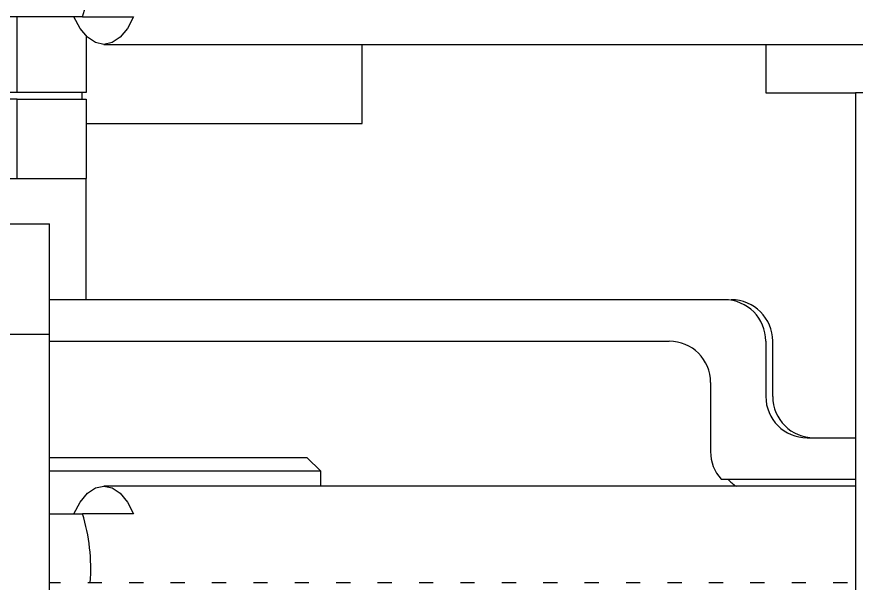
# Model space of a CAD drawing. Header units: millimetres. Extents: x -2889 to 8174, y 2447 to 8478.
# Drawn here: x 1619.6 to 1625.68, y 3400.86 to 3404.97 of the extents above; entities that cross this region are included whole.
import ezdxf

# ---------------------------------------------------------------- set-up
doc = ezdxf.new("R2010")
doc.units = ezdxf.units.MM

msp = doc.modelspace()

# ---------------------------------------------------------------- linework, layer by layer
at = {"color": 7, "linetype": 'Continuous', "lineweight": 25}
for p, q in [((1620.0735, 3404.9655), (1619.4341, 3404.9655)), ((1620.0735, 3404.9655), (1620.4442, 3404.9655)), ((1620.0999, 3404.8265), (1620.0999, 3404.4179)), ((1620.2276, 3404.7655), (1643.0602, 3404.7655)), ((1622.0999, 3404.1929), (1622.0999, 3404.7655)), ((1625.0239, 3404.7655), (1625.0239, 3404.4155)), ((1619.5999, 3404.4179), (1619.4341, 3404.4179)), ((1620.0999, 3404.4179), (1619.5999, 3404.4179)), ((1620.0699, 3404.4179), (1620.0699, 3404.3679)), ((1625.0239, 3404.4155), (1625.6739, 3404.4155)), ((1628.6739, 3404.4155), (1625.6739, 3404.4155)), ((1625.6739, 3404.4155), (1625.6739, 3400.6905)), ((1619.5999, 3404.3679), (1619.4341, 3404.3679)), ((1619.5999, 3403.7929), (1619.5999, 3404.3679)), ((1619.5999, 3404.3679), (1620.0999, 3404.3679)), ((1620.0999, 3404.3679), (1620.0999, 3403.7929)), ((1620.0999, 3404.1929), (1622.0999, 3404.1929)), ((1619.4341, 3403.7929), (1620.0999, 3403.7929)), ((1620.0999, 3402.9155), (1620.0999, 3403.7929)), ((1619.4341, 3403.4655), (1619.8341, 3403.4655)), ((1619.8341, 3402.6655), (1619.8341, 3403.4655)), ((1624.7239, 3402.9155), (1619.8341, 3402.9155)), ((1619.4341, 3402.6655), (1619.8341, 3402.6655)), ((1619.8341, 3399.0655), (1619.8341, 3402.6655)), ((1619.8341, 3402.6155), (1624.3239, 3402.6155)), ((1625.0239, 3402.6155), (1625.0239, 3402.2155)), ((1625.0739, 3402.2155), (1625.0739, 3402.6155)), ((1624.6239, 3402.3155), (1624.6239, 3401.8155)), ((1625.3239, 3401.9155), (1625.6739, 3401.9155)), ((1619.8341, 3401.7735), (1621.6999, 3401.7735)), ((1621.6999, 3401.7735), (1621.7999, 3401.6735)), ((1621.7999, 3401.6735), (1619.8341, 3401.6735)), ((1621.7999, 3401.5655), (1621.7999, 3401.6735)), ((1624.7002, 3401.6155), (1625.6739, 3401.6155)), ((1625.6739, 3401.5655), (1620.2276, 3401.5655)), ((1619.8341, 3401.3655), (1620.0735, 3401.3655)), ((1620.4442, 3401.3655), (1620.0735, 3401.3655)), ((1619.9146, 3400.8655), (1619.8341, 3400.8655)), ((1620.2146, 3400.8655), (1620.1115, 3400.8655)), ((1620.5146, 3400.8655), (1620.4115, 3400.8655)), ((1620.8146, 3400.8655), (1620.7115, 3400.8655)), ((1621.1146, 3400.8655), (1621.0115, 3400.8655)), ((1621.4146, 3400.8655), (1621.3115, 3400.8655)), ((1621.7146, 3400.8655), (1621.6115, 3400.8655)), ((1622.0146, 3400.8655), (1621.9115, 3400.8655)), ((1622.3146, 3400.8655), (1622.2115, 3400.8655)), ((1622.6146, 3400.8655), (1622.5115, 3400.8655)), ((1622.9146, 3400.8655), (1622.8115, 3400.8655)), ((1623.2146, 3400.8655), (1623.1115, 3400.8655)), ((1623.5146, 3400.8655), (1623.4115, 3400.8655)), ((1623.8146, 3400.8655), (1623.7115, 3400.8655)), ((1624.1146, 3400.8655), (1624.0115, 3400.8655)), ((1624.4146, 3400.8655), (1624.3115, 3400.8655)), ((1624.7146, 3400.8655), (1624.6115, 3400.8655)), ((1625.0146, 3400.8655), (1624.9115, 3400.8655)), ((1625.3146, 3400.8655), (1625.2115, 3400.8655)), ((1625.6146, 3400.8655), (1625.5115, 3400.8655))]:
    msp.add_line(p, q, dxfattribs=at)
at = {"color": 8, "linetype": 'Continuous', "lineweight": 25}
msp.add_line((1619.5999, 3404.4179), (1619.5999, 3404.9655), dxfattribs=at)
at = {"color": 7, "linetype": 'Continuous', "lineweight": 25, "flags": 128}
for points in [[(1620.4442, 3404.9655), (1620.399, 3404.881), (1620.3462, 3404.8178), (1620.2882, 3404.7787), (1620.2276, 3404.7655), (1620.1669, 3404.7787), (1620.1089, 3404.8178), (1620.0561, 3404.881), (1620.0109, 3404.9655)], [(1620.0109, 3401.3655), (1620.0561, 3401.45), (1620.1089, 3401.5132), (1620.1669, 3401.5523), (1620.2276, 3401.5655), (1620.2882, 3401.5523), (1620.3462, 3401.5132), (1620.399, 3401.45), (1620.4442, 3401.3655)]]:
    msp.add_lwpolyline(points, dxfattribs=at)
at = {"color": 7, "linetype": 'Continuous', "lineweight": 25}
for centre, radius, start, end in [((1618.7841, 3405.3655), 1.35, 342.76471, 0), ((1624.7239, 3402.6155), 0.3, 0, 90), ((1624.7739, 3402.6155), 0.3, 0, 90), ((1624.3239, 3402.3155), 0.3, 0, 90), ((1625.3239, 3402.2155), 0.3, 180, 270), ((1625.3739, 3402.2155), 0.3, 180, 270), ((1624.9239, 3401.8155), 0.3, 180, 221.81031), ((1624.9739, 3401.8155), 0.3, 221.81031, 236.44269), ((1618.7841, 3400.9655), 1.35, 355.75198, 17.23529)]:
    msp.add_arc(centre, radius, start, end, dxfattribs=at)

doc.saveas('drawing.dxf')
